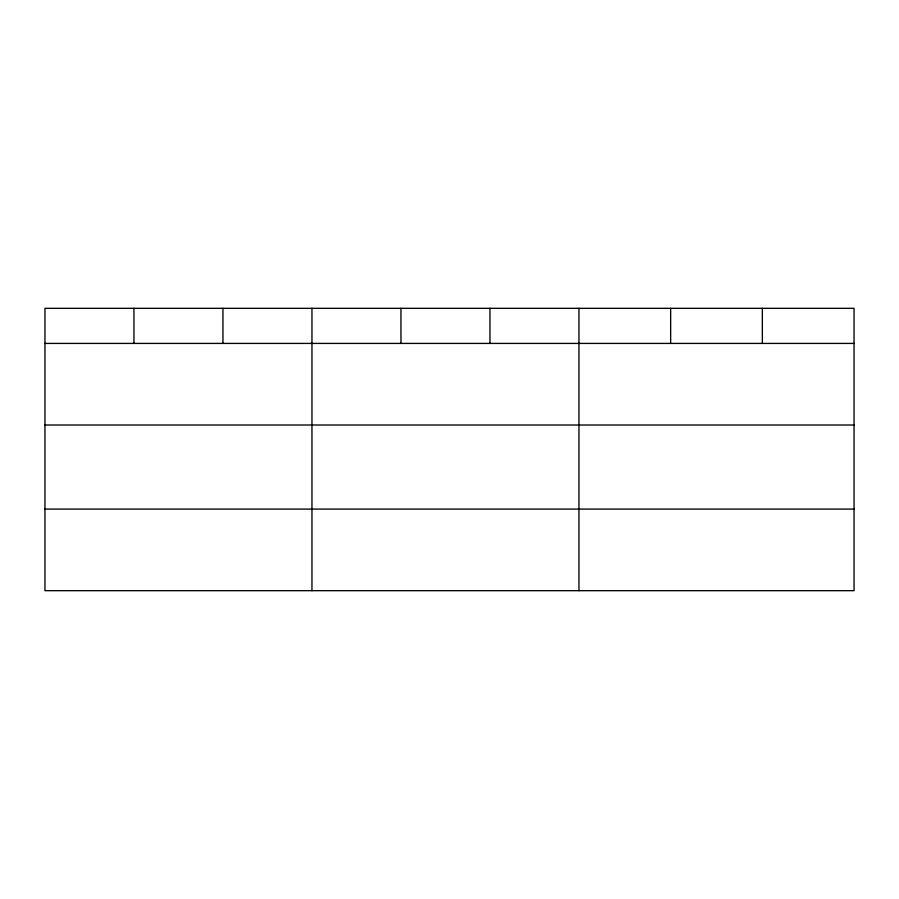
<?xml version="1.0" encoding="UTF-8"?>
<svg xmlns="http://www.w3.org/2000/svg" width="899" height="899" viewBox="0 0 899 899"><rect width="100%" height="100%" fill="white"/><g stroke="black" fill="none" stroke-linecap="round" stroke-linejoin="round"><path stroke-width="1.35" d="M854.05 425.013L854.05 308.323L44.95 308.323L44.95 590.677L854.05 590.677L854.05 425.013L44.95 425.013M44.95 343.418L854.05 343.418M44.95 509.081L854.05 509.081M762.352 308.323L762.352 343.418M670.654 308.323L670.654 343.418M578.956 308.323L578.956 590.677M489.955 308.323L489.955 343.418M400.954 308.323L400.954 343.418M311.953 308.323L311.953 590.677M222.952 308.323L222.952 343.418M133.951 308.323L133.951 343.418"/></g></svg>
